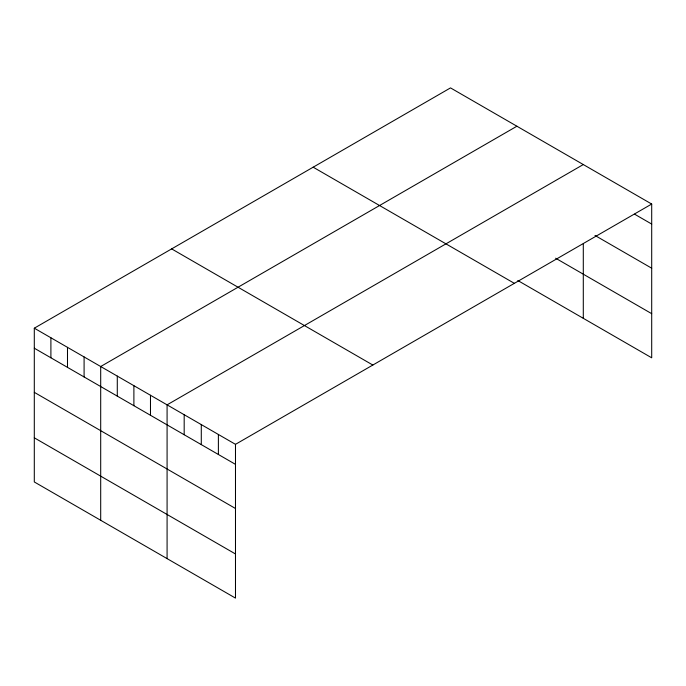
<?xml version="1.0" encoding="UTF-8"?>
<svg xmlns="http://www.w3.org/2000/svg" width="686" height="686" viewBox="0 0 686 686"><rect width="100%" height="100%" fill="white"/><g stroke="black" fill="none" stroke-linecap="round" stroke-linejoin="round"><path stroke-width="1.03" d="M34.3 328.191L235.487 444.339L235.487 598.106L34.3 481.958L34.3 328.191L450.513 87.894L651.7 204.042L651.7 357.809L517.827 280.523M516.901 126.224L100.696 366.521L100.696 520.288M583.297 164.554L167.084 404.851L167.084 558.618M235.487 444.339L651.7 204.042M634.601 214.186L651.7 224.065M594.994 235.461L651.7 268.2M555.634 258.21L651.7 313.674M313.159 167.187L514.354 283.344M171.646 248.889L372.841 365.046M34.3 348.205L235.487 464.362M34.3 392.341L235.487 508.498M34.3 437.814L235.487 553.971M583.297 243.864L583.297 318.321M218.388 434.47L218.388 454.484M201.29 424.6L201.29 444.614M184.182 414.721L184.182 434.735M150.483 395.265L150.483 415.287M133.89 385.686L133.89 405.7M117.289 376.1L117.289 396.114M84.095 356.934L84.095 376.948M67.494 347.356L67.494 367.37M50.901 337.769L50.901 357.783"/></g></svg>
